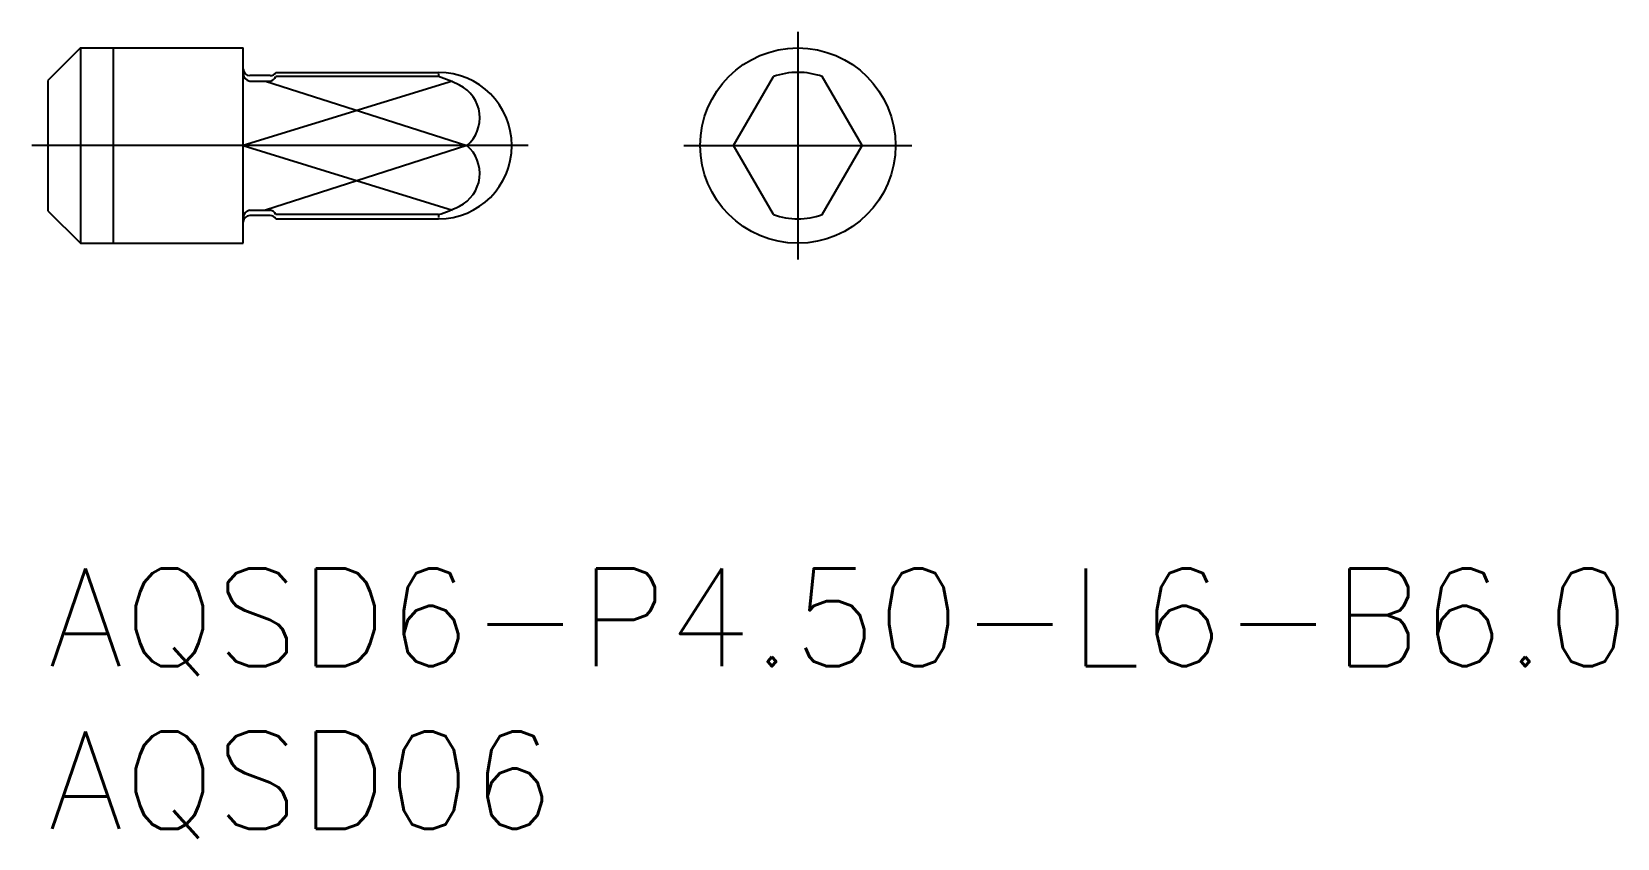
# Model space of a CAD drawing. Extents: x -0.5 to 48.2, y -8.3 to 16.5.
import ezdxf

# ---------------------------------------------------------------- set-up
doc = ezdxf.new("R2010")
doc.units = 0
doc.header["$LTSCALE"] = 0.5
doc.linetypes.add('CENTER', pattern=[50.8, 31.75, -6.35, 6.35, -6.35])
for name, color, linetype in [('MSM_CENTER', 1, 'CENTER'), ('MSM_CONTINUOUS', 7, 'CONTINUOUS'), ('MSM_NARROW', 5, 'CONTINUOUS'), ('MSM_PART_NUMBER', 7, 'CONTINUOUS')]:
    doc.layers.add(name, color=color, linetype=linetype)
doc.styles.get("Standard").update_dxf_attribs({"font": 'txt.shx', "height": 1, "bigfont": 'bigfont.shx'})

# ---------------------------------------------------------------- blocks, each defined once
blk = doc.blocks.new('*U20')
at = {"layer": 'MSM_PART_NUMBER'}
blk.add_text('AQSD6-P4.50-L6-B6.0', height=3, dxfattribs=at).set_placement((0, -3))
blk = doc.blocks.new('*U21')
at = {"layer": 'MSM_PART_NUMBER'}
blk.add_text('AQSD06', height=3, dxfattribs=at).set_placement((0, -8))

msp = doc.modelspace()

# ---------------------------------------------------------------- linework, layer by layer
at = {"layer": 'MSM_CENTER'}
for p, q in [((23.04, 16.5), (23.04, 9.5)), ((14.75, 13), (-0.5, 13)), ((19.54, 13), (26.54, 13))]:
    msp.add_line(p, q, dxfattribs=at)
at = {"layer": 'MSM_CONTINUOUS'}
for p, q in [((1, 16), (0, 15)), ((1, 16), (6, 16)), ((1, 16), (1, 10)), ((6, 10), (6, 16)), ((6.827, 15.15), (6.2, 15.15)), ((7, 15.25), (12, 15.25)), ((12, 15.121), (7, 15.121)), ((21.065, 13), (22.29, 15.121)), ((25.015, 13), (23.79, 15.121)), ((0, 15), (0, 11)), ((6.2, 14.984), (6.827, 14.984)), ((12.87, 13), (6, 13)), ((22.29, 10.879), (21.065, 13)), ((23.79, 10.879), (25.015, 13)), ((0, 11), (1, 10)), ((6.2, 11.016), (6.827, 11.016)), ((6.827, 10.85), (6.2, 10.85)), ((12, 10.879), (7, 10.879)), ((7, 10.75), (12, 10.75)), ((1, 10), (6, 10))]:
    msp.add_line(p, q, dxfattribs=at)
msp.add_circle((23.04, 13), 3, dxfattribs=at)
for centre, radius, start, end in [((6.2, 15.35), 0.2, 180, 270), ((6.246, 15.227), 0.248, 185.6139, 259.2015), ((6.827, 15.35), 0.2, 270, 330), ((6.798, 15.197), 0.215, 277.5739, 339.4397), ((12, 13), 2.25, 270, 90), ((10.548, 10.635), 4.715, 63.6214, 72.0685), ((23.04, 13), 2.25, 70.5288, 109.4712), ((12.145, 13.855), 1.121, 310.2906, 63.6214), ((12.145, 12.145), 1.121, 296.3786, 49.7094), ((6.246, 10.773), 0.248, 100.7985, 174.3861), ((6.2, 10.65), 0.2, 90, 180), ((6.798, 10.803), 0.215, 20.5603, 82.4261), ((6.827, 10.65), 0.2, 30, 90), ((10.548, 15.365), 4.715, 287.9315, 296.3786), ((23.04, 13), 2.25, 250.5288, 289.4712)]:
    msp.add_arc(centre, radius, start, end, dxfattribs=at)
at = {"layer": 'MSM_NARROW'}
for p, q in [((2, 16), (2, 10)), ((12, 15.205), (12, 15.141)), ((12.424, 14.984), (6, 13)), ((6.683, 14.984), (12.87, 13)), ((6, 13), (12.424, 11.016)), ((12.87, 13), (6.683, 11.016)), ((12, 10.859), (12, 10.795))]:
    msp.add_line(p, q, dxfattribs=at)

# ---------------------------------------------------------------- block references
at = {"layer": 'MSM_CONTINUOUS'}
for name in ['*U20', '*U21']:
    msp.add_blockref(name, (0, 0), dxfattribs=at)

doc.saveas('drawing.dxf')
